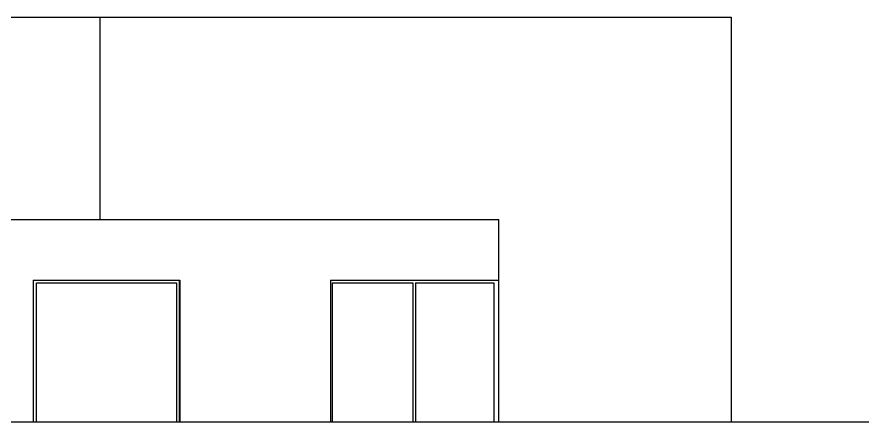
# Model space of a CAD drawing. Header units: millimetres. Extents: x -4534 to 16991, y -2575 to 14176.
# Drawn here: x 7261 to 8524, y 12009 to 12609 of the extents above; entities that cross this region are included whole.
import ezdxf

# ---------------------------------------------------------------- set-up
doc = ezdxf.new("R2010")
doc.units = ezdxf.units.MM

msp = doc.modelspace()

# ---------------------------------------------------------------- linework, layer by layer
for p, q in [((6569.3, 12609.4), (7384.2, 12609.4)), ((7384.2, 12609.4), (7384.2, 12309.4)), ((7384.2, 12609.4), (8319.3, 12609.4)), ((8319.3, 12609.4), (8319.3, 12009.4)), ((6712.7, 12309.4), (7975.2, 12309.4)), ((7975.2, 12009.4), (7975.2, 12309.4)), ((7285.2, 12219.4), (7285.2, 12009.4)), ((7285.2, 12219.4), (7501.4, 12219.4)), ((7501.4, 12219.4), (7501.4, 12009.4)), ((7501.4, 12219.4), (7502.7, 12219.4)), ((7502.7, 12219.4), (7502.7, 12009.4)), ((7725.6, 12219.4), (7975.2, 12219.4)), ((7725.6, 12219.4), (7725.6, 12009.4)), ((7728.2, 12215.4), (7848, 12215.4)), ((7728.2, 12215.4), (7728.2, 12009.4)), ((7848, 12215.4), (7848, 12009.4)), ((7851.7, 12215.4), (7851.7, 12009.4)), ((7851.7, 12215.4), (7967.7, 12215.4)), ((7967.7, 12215.4), (7967.7, 12009.4)), ((6140.9, 12009.4), (8523.7, 12009.4))]:
    msp.add_line(p, q)
msp.add_lwpolyline([(7290.3, 12009.4), (7290.3, 12215.4), (7497.7, 12215.4), (7497.7, 12009.4)])

doc.saveas('drawing.dxf')
